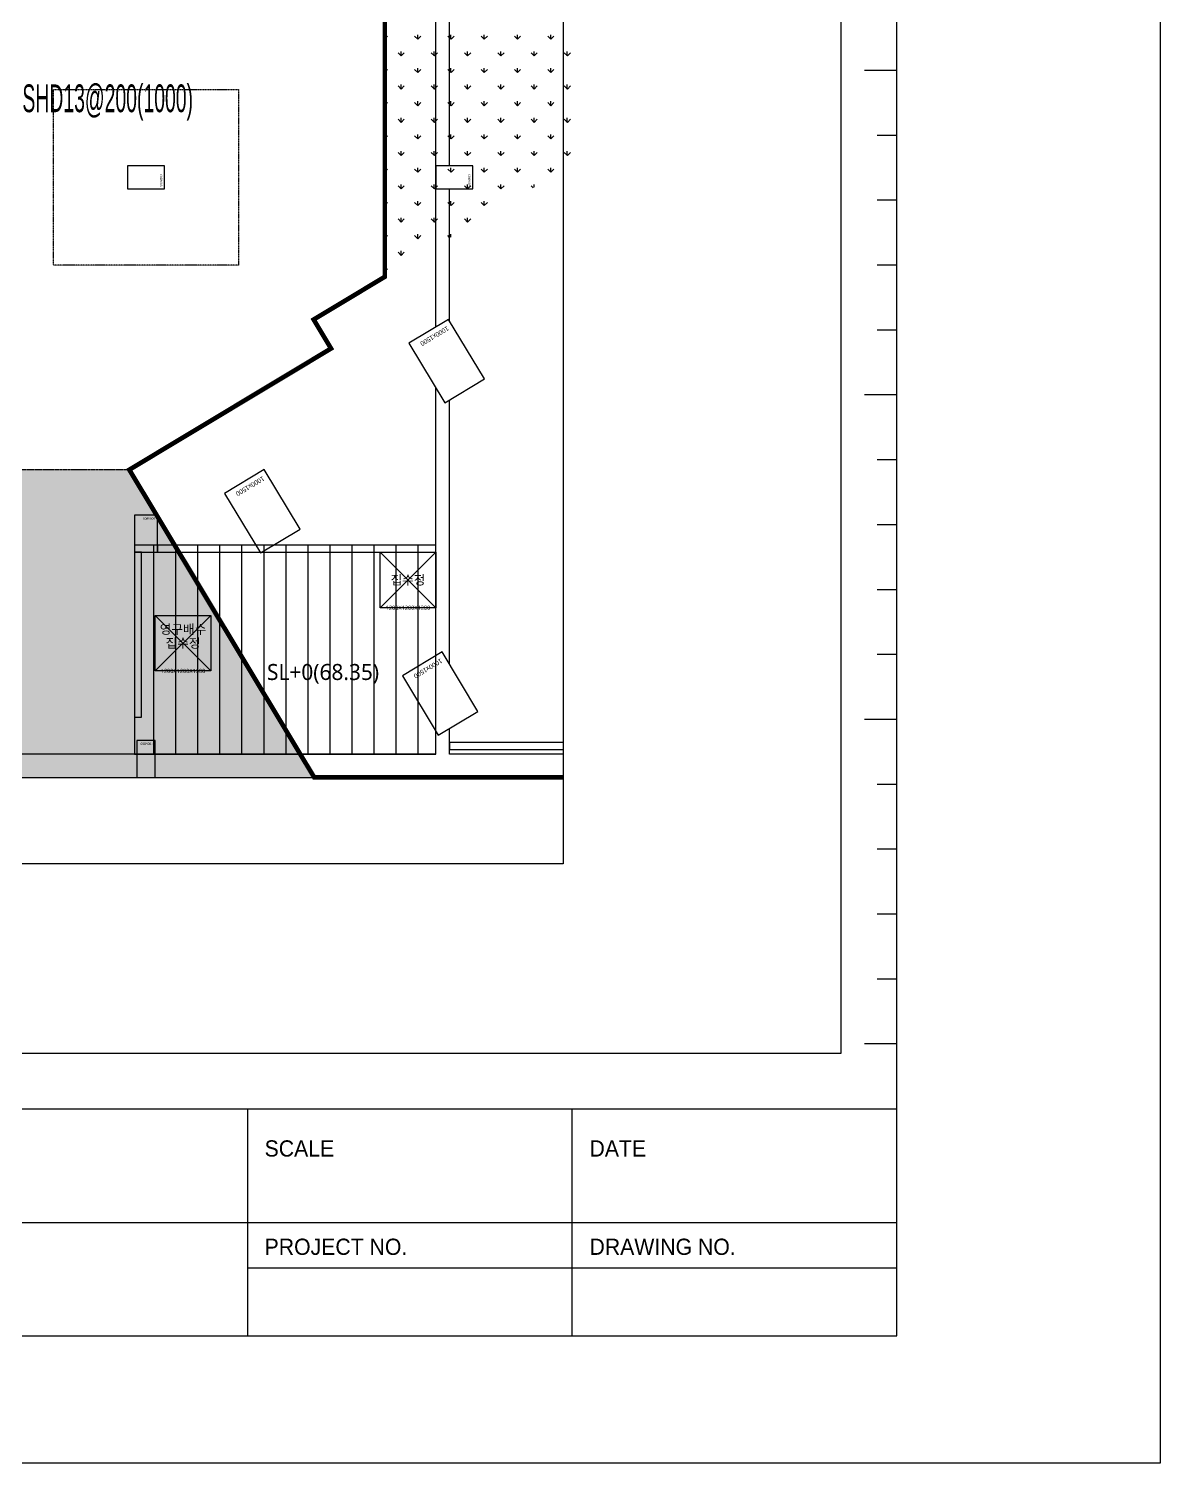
# Model space of a CAD drawing. Header units: millimetres. Extents: x 43843 to 1069877, y 60576 to 148433.
# Drawn here: x 259397 to 283843, y 62076 to 93073 of the extents above; entities that cross this region are included whole.
import ezdxf
from ezdxf.enums import TextEntityAlignment as Align

# ---------------------------------------------------------------- set-up
doc = ezdxf.new("R2010")
doc.units = ezdxf.units.MM
doc.linetypes.add('HID', pattern=[2.5, 1.5, -1])
doc.linetypes.add('HIDDEN', pattern=[0.375, 0.25, -0.125])
for name, color, linetype, plot in [('+S_LEVEL_TEXT(NO PLOT)', 7, 'Continuous', False), ('DEFPOINT', 142, 'Continuous', False), ('S_NOPLOT_251', 251, 'Continuous', False)]:
    doc.layers.add(name, color=color, linetype=linetype, plot=plot)
for name, color, linetype in [('-S_F', 7, 'Continuous'), ('8', 8, 'Continuous'), ('NX_BARTXT', 7, 'Continuous'), ('S-FND_OUTLINE_공동주택 기초', 1, 'HID'), ('S-FND_OUTLINE_지하주차장 기초', 4, 'HID'), ('S-HAT', 252, 'Continuous'), ('S-HAT_SLAB LEVEL', 7, 'Continuous'), ('XR-지하주차장$0$A-CON', 2, 'Continuous'), ('XR-지하주차장$0$AA-COL', 2, 'Continuous'), ('XR-지하주차장$1$A-집수정', 4, 'Continuous')]:
    doc.layers.add(name, color=color, linetype=linetype)
doc.styles.add('BarSetTxt', font='Arial.ttf', dxfattribs={"width": 0.4, "height": 353.85})
doc.styles.add('BAS_TITLE1', font='')
doc.styles.add('XR-지하주차장$0$Standard', font='arial.ttf')
doc.styles.add('XR-지하주차장$0$맑은고딕', font='malgun.ttf')
doc.styles.add('맑은 고딕', font='malgun.ttf')
doc.styles.get('BAS_TITLE1').set_extended_font_data('HYHeadLine-Medium')

# ---------------------------------------------------------------- blocks, each defined once
blk = doc.blocks.new('zw$9A02')
at = {"color": 7}
for p, q in [((85731, -41073), (85205, -41073)), ((85731, -42125), (85415, -42125)), ((85731, -43176), (85415, -43176)), ((85731, -44228), (85415, -44228)), ((85731, -45279), (85415, -45279)), ((85731, -46331), (85205, -46331)), ((85731, -47383), (85415, -47383)), ((85731, -48434), (85415, -48434)), ((85731, -49486), (85415, -49486)), ((85731, -50537), (85415, -50537)), ((85731, -51589), (85205, -51589)), ((85731, -52641), (85415, -52641)), ((85731, -53692), (85415, -53692)), ((85731, -54744), (85415, -54744)), ((85731, -55796), (85415, -55796)), ((85731, -56847), (85205, -56847))]:
    blk.add_line(p, q, dxfattribs=at)
at = {"color": 4}
for p, q in [((3810, -57899), (85731, -57899)), ((75215, -61579), (75215, -57899)), ((80473, -61579), (80473, -57899)), ((54288, -59739), (85731, -59739)), ((75215, -60475), (85731, -60475))]:
    blk.add_line(p, q, dxfattribs=at)
blk.add_lwpolyline([(0, -63643), (0, 0), (90000, 0), (90000, -63643)], close=True)
blk.add_lwpolyline([(3810, -61579), (85731, -61579), (85731, -3425), (3810, -3425)], close=True, dxfattribs=at)
at = {"layer": 'DEFPOINT', "color": 150}
blk.add_lwpolyline([(4710, -56999), (84831, -56999), (84831, -4325), (4710, -4325)], close=True, dxfattribs=at)
at = {"style": 'BAS_TITLE1'}
for s, p in [('SCALE', (75488, -58672)), ('DATE', (80752, -58672)), ('PROJECT NO.', (75488, -60265)), ('DRAWING NO.', (80752, -60265))]:
    blk.add_text(s, height=262.9, dxfattribs=at).set_placement(p)
blk = doc.blocks.new('zw$D357')
at = {"layer": 'S-HAT'}
h = blk.add_hatch(dxfattribs=at)
h.set_pattern_fill('GRASS', color=256, scale=20)
h.set_pattern_definition([(90, (-331308.68, 2741039.9), (-359.21, 359.21), [95.25, -623.17]), (45, (-331308.7, 2741039.9), (-359.210245, 359.210245), [95.25, -412.75]), (135, (-331308.7, 2741039.9), (-359.210245, -359.210245), [95.25, -412.75])])
h.paths.add_polyline_path([(-65008, -55192), (-61014, -48545), (-9370, -48545), (-5377, -55192)])
at = {"layer": 'S-HAT_SLAB LEVEL', "transparency": 33554559}
h = blk.add_hatch(dxfattribs=at)
h.set_pattern_fill('ANSI31', color=8, scale=150, angle=45)
h.set_pattern_definition([(90, (-331308.57, 62679.2), (-476.25, 0), [])])
h.paths.add_polyline_path([(-9260, -50177), (-9260, -54692), (-2750, -54692), (-2750, -50177)])
at = {"layer": '-S_F', "linetype": 'HIDDEN', "lineweight": -3}
blk.add_lwpolyline([(-11010, -40327), (-7010, -40327), (-7010, -44127), (-11010, -44127)], close=True, dxfattribs=at)
blk.add_lwpolyline([(-70457, 878), (0, 878), (0, -57059), (-70457, -57059)], close=True)
at = {"layer": 'S-FND_OUTLINE_공동주택 기초', "linetype": 'HIDDEN', "ltscale": 0.5, "const_width": 100}
blk.add_lwpolyline([(0, -55192), (-5376, -55192), (-9370, -48545), (-5012, -45926), (-5388, -45300), (-3850, -44376), (-3850, -37659), (-6332, -35177), (-10760, -35177), (-10760, -17877), (-220, -17877), (356, -18452)], dxfattribs=at)
at = {"layer": 'S-FND_OUTLINE_지하주차장 기초'}
blk.add_lwpolyline([(-9370, -48545), (-61014, -48545), (-65008, -55192), (-5377, -55192)], close=True, dxfattribs=at)
at = {"layer": 'S-HAT', "color": 251}
for p, q in [((-3850, -39236), (-3790, -39176)), ((-3139, -39243), (-3206, -39176)), ((-3140, -39243), (-3140, -39148)), ((-3139, -39243), (-3071, -39176)), ((-2420, -39243), (-2488, -39176)), ((-2422, -39243), (-2422, -39148)), ((-2420, -39243), (-2353, -39176)), ((-1702, -39243), (-1769, -39176)), ((-1704, -39243), (-1704, -39148)), ((-1702, -39243), (-1634, -39176)), ((-983, -39243), (-1051, -39176)), ((-985, -39243), (-985, -39148)), ((-983, -39243), (-916, -39176)), ((-265, -39243), (-332, -39176)), ((-267, -39243), (-267, -39148)), ((-265, -39243), (-198, -39176)), ((-3498, -39602), (-3565, -39535)), ((-3500, -39602), (-3500, -39507)), ((-3498, -39602), (-3430, -39535)), ((-2779, -39602), (-2847, -39535)), ((-2781, -39602), (-2781, -39507)), ((-2779, -39602), (-2712, -39535)), ((-2061, -39602), (-2128, -39535)), ((-2063, -39602), (-2063, -39507)), ((-2061, -39602), (-1994, -39535)), ((-1343, -39602), (-1410, -39535)), ((-1344, -39602), (-1344, -39507)), ((-1343, -39602), (-1275, -39535)), ((-624, -39602), (-691, -39535)), ((-626, -39602), (-626, -39507)), ((-624, -39602), (-557, -39535)), ((94, -39602), (27, -39535)), ((92, -39602), (92, -39507)), ((94, -39602), (162, -39535)), ((-3850, -39954), (-3790, -39894)), ((-3139, -39962), (-3206, -39894)), ((-3140, -39961), (-3140, -39866)), ((-3139, -39962), (-3071, -39894)), ((-2420, -39962), (-2488, -39894)), ((-2422, -39961), (-2422, -39866)), ((-2420, -39962), (-2353, -39894)), ((-1702, -39962), (-1769, -39894)), ((-1704, -39961), (-1704, -39866)), ((-1702, -39962), (-1634, -39894)), ((-983, -39962), (-1051, -39894)), ((-985, -39961), (-985, -39866)), ((-983, -39962), (-916, -39894)), ((-265, -39962), (-332, -39894)), ((-267, -39961), (-267, -39866)), ((-265, -39962), (-198, -39894)), ((-3498, -40321), (-3565, -40253)), ((-3500, -40320), (-3500, -40225)), ((-3498, -40321), (-3430, -40253)), ((-2779, -40321), (-2847, -40253)), ((-2781, -40320), (-2781, -40225)), ((-2779, -40321), (-2712, -40253)), ((-2061, -40321), (-2128, -40253)), ((-2063, -40320), (-2063, -40225)), ((-2061, -40321), (-1994, -40253)), ((-1343, -40321), (-1410, -40253)), ((-1344, -40320), (-1344, -40225)), ((-1343, -40321), (-1275, -40253)), ((-624, -40321), (-691, -40253)), ((-626, -40320), (-626, -40225)), ((-624, -40321), (-557, -40253)), ((94, -40321), (27, -40253)), ((92, -40320), (92, -40225)), ((94, -40321), (162, -40253)), ((-3140, -40680), (-3140, -40584)), ((-2422, -40680), (-2422, -40584)), ((-1704, -40680), (-1704, -40584)), ((-985, -40680), (-985, -40584)), ((-267, -40680), (-267, -40584)), ((-3850, -40673), (-3790, -40613)), ((-3139, -40680), (-3206, -40613)), ((-3139, -40680), (-3071, -40613)), ((-2420, -40680), (-2488, -40613)), ((-2420, -40680), (-2353, -40613)), ((-1702, -40680), (-1769, -40613)), ((-1702, -40680), (-1634, -40613)), ((-983, -40680), (-1051, -40613)), ((-983, -40680), (-916, -40613)), ((-265, -40680), (-332, -40613)), ((-265, -40680), (-198, -40613)), ((-3498, -41039), (-3565, -40972)), ((-3500, -41039), (-3500, -40944)), ((-3498, -41039), (-3430, -40972)), ((-2779, -41039), (-2847, -40972)), ((-2781, -41039), (-2781, -40944)), ((-2779, -41039), (-2712, -40972)), ((-2061, -41039), (-2128, -40972)), ((-2063, -41039), (-2063, -40944)), ((-2061, -41039), (-1994, -40972)), ((-1343, -41039), (-1410, -40972)), ((-1344, -41039), (-1344, -40944)), ((-1343, -41039), (-1275, -40972)), ((-624, -41039), (-691, -40972)), ((-626, -41039), (-626, -40944)), ((-624, -41039), (-557, -40972)), ((94, -41039), (27, -40972)), ((92, -41039), (92, -40944)), ((94, -41039), (162, -40972)), ((-3850, -41391), (-3790, -41331)), ((-3139, -41398), (-3206, -41331)), ((-3140, -41398), (-3140, -41303)), ((-3139, -41398), (-3071, -41331)), ((-2420, -41398), (-2488, -41331)), ((-2422, -41398), (-2422, -41303)), ((-2420, -41398), (-2353, -41331)), ((-1702, -41398), (-1769, -41331)), ((-1704, -41398), (-1704, -41303)), ((-1702, -41398), (-1634, -41331)), ((-983, -41398), (-1051, -41331)), ((-985, -41398), (-985, -41303)), ((-983, -41398), (-916, -41331)), ((-265, -41398), (-332, -41331)), ((-267, -41398), (-267, -41303)), ((-265, -41398), (-198, -41331)), ((-3498, -41758), (-3565, -41690)), ((-3500, -41757), (-3500, -41662)), ((-3498, -41758), (-3430, -41690)), ((-2779, -41758), (-2847, -41690)), ((-2781, -41757), (-2781, -41662)), ((-2779, -41758), (-2712, -41690)), ((-2061, -41758), (-2128, -41690)), ((-2063, -41757), (-2063, -41662)), ((-2061, -41758), (-1994, -41690)), ((-1343, -41758), (-1410, -41690)), ((-1344, -41757), (-1344, -41662)), ((-1343, -41758), (-1275, -41690)), ((-624, -41758), (-691, -41690)), ((-626, -41757), (-626, -41662)), ((-624, -41758), (-557, -41690)), ((94, -41758), (27, -41690)), ((92, -41757), (92, -41662)), ((94, -41758), (162, -41690)), ((-3850, -42110), (-3790, -42049)), ((-3139, -42117), (-3206, -42049)), ((-3140, -42117), (-3140, -42021)), ((-3139, -42117), (-3071, -42049)), ((-2420, -42117), (-2488, -42049)), ((-2422, -42117), (-2422, -42021)), ((-2420, -42117), (-2353, -42049)), ((-1702, -42117), (-1769, -42049)), ((-1704, -42117), (-1704, -42021)), ((-1702, -42117), (-1634, -42049)), ((-983, -42117), (-1051, -42049)), ((-985, -42117), (-985, -42021)), ((-983, -42117), (-916, -42049)), ((-265, -42117), (-332, -42049)), ((-267, -42117), (-267, -42021)), ((-265, -42117), (-198, -42049)), ((-3498, -42476), (-3565, -42409)), ((-3500, -42476), (-3500, -42380)), ((-3498, -42476), (-3430, -42409)), ((-2779, -42476), (-2847, -42409)), ((-2781, -42476), (-2781, -42380)), ((-2779, -42476), (-2712, -42409)), ((-2061, -42476), (-2128, -42409)), ((-2063, -42476), (-2063, -42380)), ((-2061, -42476), (-1994, -42409)), ((-1343, -42476), (-1410, -42409)), ((-1344, -42476), (-1344, -42380)), ((-1343, -42476), (-1275, -42409)), ((-648, -42452), (-691, -42409)), ((-626, -42439), (-626, -42380)), ((-3850, -42828), (-3790, -42768)), ((-3139, -42835), (-3206, -42768)), ((-3140, -42835), (-3140, -42740)), ((-3139, -42835), (-3071, -42768)), ((-2420, -42835), (-2488, -42768)), ((-2422, -42835), (-2422, -42740)), ((-2420, -42835), (-2353, -42768)), ((-1702, -42835), (-1769, -42768)), ((-1704, -42835), (-1704, -42740)), ((-1702, -42835), (-1634, -42768)), ((-3498, -43194), (-3565, -43127)), ((-3500, -43194), (-3500, -43099)), ((-3498, -43194), (-3430, -43127)), ((-2779, -43194), (-2847, -43127)), ((-2781, -43194), (-2781, -43099)), ((-2779, -43194), (-2712, -43127)), ((-2061, -43194), (-2128, -43127)), ((-2063, -43194), (-2063, -43099)), ((-2061, -43194), (-1994, -43127)), ((-3850, -43546), (-3790, -43486)), ((-3139, -43554), (-3206, -43486)), ((-3140, -43553), (-3140, -43458)), ((-3139, -43554), (-3071, -43486)), ((-2443, -43531), (-2488, -43486)), ((-2422, -43518), (-2422, -43458)), ((-3498, -43913), (-3565, -43846)), ((-3500, -43913), (-3500, -43817)), ((-3498, -43913), (-3430, -43846)), ((-3850, -44265), (-3790, -44205))]:
    blk.add_line(p, q, dxfattribs=at)
at = {"layer": 'S-HAT_SLAB LEVEL', "lineweight": -2}
blk.add_lwpolyline([(-2750, -50177), (-9260, -50177), (-9260, -54692), (-2750, -54692)], close=True, dxfattribs=at)
at = {"layer": 'S_NOPLOT_251'}
for points in [[(-8760, -50177), (-8760, -50327), (-2750, -50327), (-2750, -50177)], [(-9260, -53892), (-9110, -53892), (-9110, -50327), (-9260, -50327)]]:
    blk.add_lwpolyline(points, close=True, dxfattribs=at)
blk.add_lwpolyline([(0, -54442), (-2450, -54442), (-2450, -54592), (0, -54592)], dxfattribs=at)
at = {"layer": 'XR-지하주차장$0$A-CON'}
for p, q in [((-2750, -45465), (-2750, -36556)), ((-2450, -41977), (-2450, -36680)), ((-2450, -45336), (-2450, -42477)), ((-2750, -52564), (-2750, -46778)), ((-2450, -52753), (-2450, -47035)), ((-2750, -54692), (-2750, -54195)), ((-2450, -54692), (-2450, -54134)), ((-2750, -54692), (-36610, -54692)), ((0, -54692), (-2450, -54692)), ((-70457, -55192), (0, -55192))]:
    blk.add_line(p, q, dxfattribs=at)
at = {"layer": 'XR-지하주차장$0$AA-COL'}
for points in [[(-8610, -42477), (-8610, -41977), (-9410, -41977), (-9410, -42477)], [(-1950, -42477), (-1950, -41977), (-2750, -41977), (-2750, -42477)], [(-3329, -45813), (-2557, -47099), (-1699, -46584), (-2472, -45298)], [(-7312, -49058), (-6539, -50344), (-5682, -49829), (-6455, -48543)], [(-8760, -49527), (-9260, -49527), (-9260, -50327), (-8760, -50327)], [(-3470, -52997), (-2697, -54283), (-1840, -53767), (-2612, -52482)], [(-8810, -54392), (-9210, -54392), (-9210, -55192), (-8810, -55192)]]:
    blk.add_lwpolyline(points, close=True, dxfattribs=at)
at = {"layer": 'XR-지하주차장$1$A-집수정', "lineweight": -3, "ltscale": 0.5}
for p, q in [((-3950, -51527), (-2750, -50327)), ((-3950, -50327), (-2750, -51527)), ((-8810, -51692), (-7610, -52892)), ((-7610, -51692), (-8810, -52892))]:
    blk.add_line(p, q, dxfattribs=at)
for points in [[(-3950, -50327), (-2750, -50327), (-2750, -51527), (-3950, -51527)], [(-8810, -51692), (-7610, -51692), (-7610, -52892), (-8810, -52892)]]:
    blk.add_lwpolyline(points, close=True, dxfattribs=at)
at = {"layer": '+S_LEVEL_TEXT(NO PLOT)', "color": 3, "style": '맑은 고딕'}
blk.add_text('SL+0(68.35)', height=345.77, dxfattribs=at).set_placement((-5185, -53088), align=Align.CENTER)
at = {"layer": 'Defpoints', "style": 'XR-지하주차장$0$Standard'}
for s, height, rotation, p in [('500x800', 50, 90, (-8660, -42427)), ('500x800', 50, 90, (-2000, -42427)), ('1000x1500', 100, 211, (-2506, -45436)), ('1000x1500', 100, 211, (-6489, -48680)), ('500x800', 50, 180, (-8810, -49577)), ('1000x1500', 100, 211, (-2647, -52619)), ('400x800', 50, 180, (-8860, -54442))]:
    blk.add_text(s, height=height, rotation=rotation, dxfattribs=at).set_placement(p)
at = {"layer": 'Defpoints', "style": 'XR-지하주차장$0$맑은고딕'}
for s, p in [('집수정', (-3350, -50927)), ('영구배수', (-8210, -51992)), ('집수정', (-8210, -52292))]:
    blk.add_text(s, height=200, dxfattribs=at).set_placement(p, align=Align.MIDDLE_CENTER)
for s, p in [('1200X1200X1200', (-3350, -51527)), ('1200X1200X1500', (-8210, -52892))]:
    blk.add_text(s, height=90, dxfattribs=at).set_placement(p, align=Align.MIDDLE)

msp = doc.modelspace()

# ---------------------------------------------------------------- linework, layer by layer
at = {"layer": 'DEFPOINT', "linetype": 'HIDDEN', "lineweight": -3}
msp.add_lwpolyline([(261570.711, 83543.613), (209926.848, 83543.626), (205933.075, 76896.872), (265564.476, 76896.872)], close=True, dxfattribs=at)

# ---------------------------------------------------------------- block references
at = {"xscale": 1.333333333333333, "yscale": 1.333333333333333, "zscale": 1.333333333333333}
msp.add_blockref('zw$9A02', (163842.813, 146933.143), dxfattribs=at)
at = {"layer": '8'}
msp.add_blockref('zw$D357', (270941.011, 132088.525), dxfattribs=at)

# ---------------------------------------------------------------- texts
at = {"layer": 'NX_BARTXT', "color": 2, "style": 'BarSetTxt', "width": 0.5}
msp.add_text('[19] 74-SHD13@200(1000)', height=600, dxfattribs=at).set_placement((257839.726, 91089.036), align=Align.BOTTOM_LEFT)

doc.saveas('drawing.dxf')
